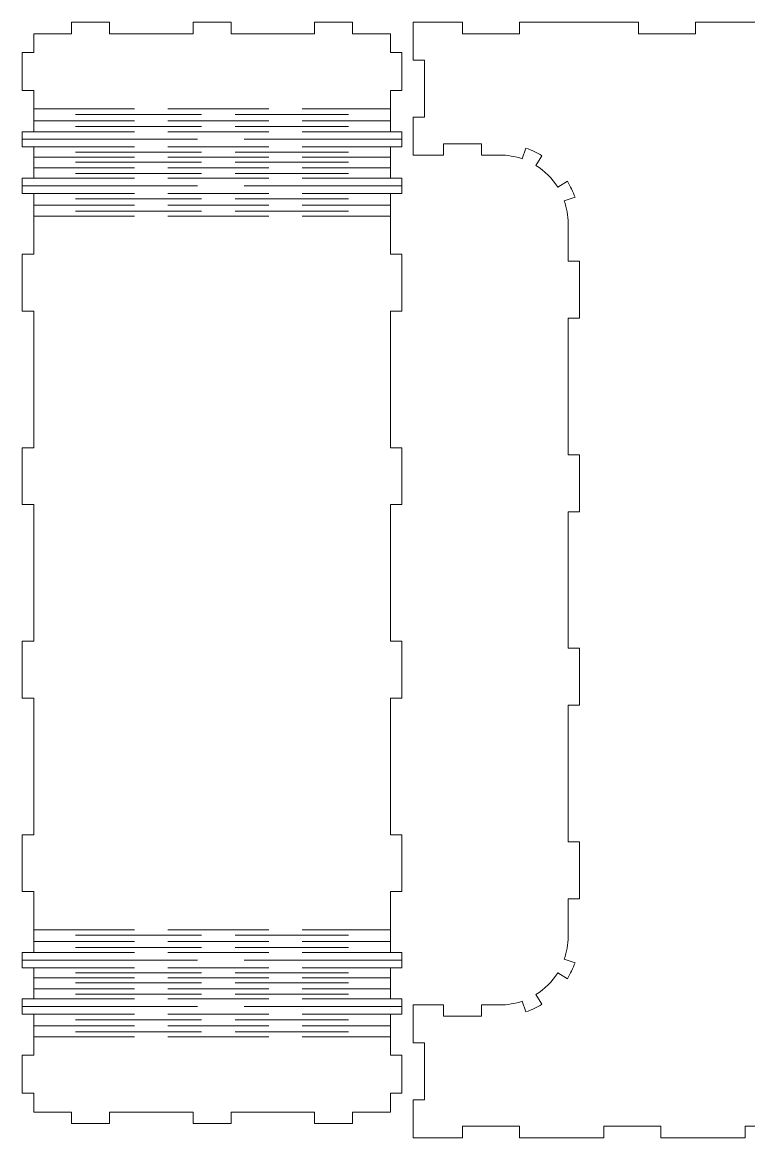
# Model space of a CAD drawing. Header units: millimetres. Extents: x -385 to 385, y -605 to 605.
# Drawn here: x -385 to -193.6, y 310.7 to 604.7 of the extents above; entities that cross this region are included whole.
import ezdxf

# ---------------------------------------------------------------- set-up
doc = ezdxf.new("R2010")
doc.units = ezdxf.units.MM
doc.header["$MEASUREMENT"] = 0
doc.layers.add('Camada 1', color=7, linetype='Continuous')

msp = doc.modelspace()

# ---------------------------------------------------------------- linework, layer by layer
at = {"layer": 'Camada 1', "color": 250, "lineweight": 20}
for points, knots in [([(-297.996, 317.4727), (-297.996, 317.4727), (-287.996, 317.4727), (-287.996, 317.4727), (-287.996, 317.4727), (-287.996, 317.4727), (-287.996, 322.4727), (-287.996, 322.4727), (-287.996, 322.4727), (-287.996, 322.4727), (-284.996, 322.4727), (-284.996, 322.4727), (-284.996, 322.4727), (-284.996, 322.4727), (-284.996, 332.4727), (-284.996, 332.4727), (-284.996, 332.4727), (-284.996, 332.4727), (-287.996, 332.4727), (-287.996, 332.4727), (-287.996, 332.4727), (-287.996, 332.4727), (-287.996, 343.303), (-287.996, 343.303), (-287.996, 343.303), (-287.996, 343.303), (-284.996, 343.303), (-284.996, 343.303), (-284.996, 343.303), (-284.996, 343.303), (-284.996, 347.3224), (-284.996, 347.3224), (-284.996, 347.3224), (-284.996, 347.3224), (-287.996, 347.3224), (-287.996, 347.3224), (-287.996, 347.3224), (-287.996, 347.3224), (-287.996, 355.5467), (-287.996, 355.5467), (-287.996, 355.5467), (-287.996, 355.5467), (-284.996, 355.5467), (-284.996, 355.5467), (-284.996, 355.5467), (-284.996, 355.5467), (-284.996, 359.5661), (-284.996, 359.5661), (-284.996, 359.5661), (-284.996, 359.5661), (-287.996, 359.5661), (-287.996, 359.5661), (-287.996, 359.5661), (-287.996, 359.5661), (-287.996, 375.611), (-287.996, 375.611), (-287.996, 375.611), (-287.996, 375.611), (-284.996, 375.611), (-284.996, 375.611), (-284.996, 375.611), (-284.996, 375.611), (-284.996, 390.611), (-284.996, 390.611), (-284.996, 390.611), (-284.996, 390.611), (-287.996, 390.611), (-287.996, 390.611), (-287.996, 390.611), (-287.996, 390.611), (-287.996, 426.611), (-287.996, 426.611), (-287.996, 426.611), (-287.996, 426.611), (-284.996, 426.611), (-284.996, 426.611), (-284.996, 426.611), (-284.996, 426.611), (-284.996, 441.611), (-284.996, 441.611), (-284.996, 441.611), (-284.996, 441.611), (-287.996, 441.611), (-287.996, 441.611), (-287.996, 441.611), (-287.996, 441.611), (-287.996, 477.611), (-287.996, 477.611), (-287.996, 477.611), (-287.996, 477.611), (-284.996, 477.611), (-284.996, 477.611), (-284.996, 477.611), (-284.996, 477.611), (-284.996, 492.611), (-284.996, 492.611), (-284.996, 492.611), (-284.996, 492.611), (-287.996, 492.611), (-287.996, 492.611), (-287.996, 492.611), (-287.996, 492.611), (-287.996, 528.611), (-287.996, 528.611), (-287.996, 528.611), (-287.996, 528.611), (-284.996, 528.611), (-284.996, 528.611), (-284.996, 528.611), (-284.996, 528.611), (-284.996, 543.611), (-284.996, 543.611), (-284.996, 543.611), (-284.996, 543.611), (-287.996, 543.611), (-287.996, 543.611), (-287.996, 543.611), (-287.996, 543.611), (-287.996, 559.6559), (-287.996, 559.6559), (-287.996, 559.6559), (-287.996, 559.6559), (-284.996, 559.6559), (-284.996, 559.6559), (-284.996, 559.6559), (-284.996, 559.6559), (-284.996, 563.6753), (-284.996, 563.6753), (-284.996, 563.6753), (-284.996, 563.6753), (-287.996, 563.6753), (-287.996, 563.6753), (-287.996, 563.6753), (-287.996, 563.6753), (-287.996, 571.8996), (-287.996, 571.8996), (-287.996, 571.8996), (-287.996, 571.8996), (-284.996, 571.8996), (-284.996, 571.8996), (-284.996, 571.8996), (-284.996, 571.8996), (-284.996, 575.919), (-284.996, 575.919), (-284.996, 575.919), (-284.996, 575.919), (-287.996, 575.919), (-287.996, 575.919), (-287.996, 575.919), (-287.996, 575.919), (-287.996, 586.7493), (-287.996, 586.7493), (-287.996, 586.7493), (-287.996, 586.7493), (-284.996, 586.7493), (-284.996, 586.7493), (-284.996, 586.7493), (-284.996, 586.7493), (-284.996, 596.7493), (-284.996, 596.7493), (-284.996, 596.7493), (-284.996, 596.7493), (-287.996, 596.7493), (-287.996, 596.7493), (-287.996, 596.7493), (-287.996, 596.7493), (-287.996, 601.7493), (-287.996, 601.7493), (-287.996, 601.7493), (-287.996, 601.7493), (-297.996, 601.7493), (-297.996, 601.7493), (-297.996, 601.7493), (-297.996, 601.7493), (-297.996, 604.7493), (-297.996, 604.7493), (-297.996, 604.7493), (-297.996, 604.7493), (-307.996, 604.7493), (-307.996, 604.7493), (-307.996, 604.7493), (-307.996, 604.7493), (-307.996, 601.7493), (-307.996, 601.7493), (-307.996, 601.7493), (-307.996, 601.7493), (-329.996, 601.7493), (-329.996, 601.7493), (-329.996, 601.7493), (-329.996, 601.7493), (-329.996, 604.7493), (-329.996, 604.7493), (-329.996, 604.7493), (-329.996, 604.7493), (-339.996, 604.7493), (-339.996, 604.7493), (-339.996, 604.7493), (-339.996, 604.7493), (-339.996, 601.7493), (-339.996, 601.7493), (-339.996, 601.7493), (-339.996, 601.7493), (-361.996, 601.7493), (-361.996, 601.7493), (-361.996, 601.7493), (-361.996, 601.7493), (-361.996, 604.7493), (-361.996, 604.7493), (-361.996, 604.7493), (-361.996, 604.7493), (-371.996, 604.7493), (-371.996, 604.7493), (-371.996, 604.7493), (-371.996, 604.7493), (-371.996, 601.7493), (-371.996, 601.7493), (-371.996, 601.7493), (-371.996, 601.7493), (-381.996, 601.7493), (-381.996, 601.7493), (-381.996, 601.7493), (-381.996, 601.7493), (-381.996, 596.7493), (-381.996, 596.7493), (-381.996, 596.7493), (-381.996, 596.7493), (-384.996, 596.7493), (-384.996, 596.7493), (-384.996, 596.7493), (-384.996, 596.7493), (-384.996, 586.7493), (-384.996, 586.7493), (-384.996, 586.7493), (-384.996, 586.7493), (-381.996, 586.7493), (-381.996, 586.7493), (-381.996, 586.7493), (-381.996, 586.7493), (-381.996, 575.919), (-381.996, 575.919), (-381.996, 575.919), (-381.996, 575.919), (-384.996, 575.919), (-384.996, 575.919), (-384.996, 575.919), (-384.996, 575.919), (-384.996, 571.8996), (-384.996, 571.8996), (-384.996, 571.8996), (-384.996, 571.8996), (-381.996, 571.8996), (-381.996, 571.8996), (-381.996, 571.8996), (-381.996, 571.8996), (-381.996, 563.6753), (-381.996, 563.6753), (-381.996, 563.6753), (-381.996, 563.6753), (-384.996, 563.6753), (-384.996, 563.6753), (-384.996, 563.6753), (-384.996, 563.6753), (-384.996, 559.6559), (-384.996, 559.6559), (-384.996, 559.6559), (-384.996, 559.6559), (-381.996, 559.6559), (-381.996, 559.6559), (-381.996, 559.6559), (-381.996, 559.6559), (-381.996, 543.611), (-381.996, 543.611), (-381.996, 543.611), (-381.996, 543.611), (-384.996, 543.611), (-384.996, 543.611), (-384.996, 543.611), (-384.996, 543.611), (-384.996, 528.611), (-384.996, 528.611), (-384.996, 528.611), (-384.996, 528.611), (-381.996, 528.611), (-381.996, 528.611), (-381.996, 528.611), (-381.996, 528.611), (-381.996, 492.611), (-381.996, 492.611), (-381.996, 492.611), (-381.996, 492.611), (-384.996, 492.611), (-384.996, 492.611), (-384.996, 492.611), (-384.996, 492.611), (-384.996, 477.611), (-384.996, 477.611), (-384.996, 477.611), (-384.996, 477.611), (-381.996, 477.611), (-381.996, 477.611), (-381.996, 477.611), (-381.996, 477.611), (-381.996, 441.611), (-381.996, 441.611), (-381.996, 441.611), (-381.996, 441.611), (-384.996, 441.611), (-384.996, 441.611), (-384.996, 441.611), (-384.996, 441.611), (-384.996, 426.611), (-384.996, 426.611), (-384.996, 426.611), (-384.996, 426.611), (-381.996, 426.611), (-381.996, 426.611), (-381.996, 426.611), (-381.996, 426.611), (-381.996, 390.611), (-381.996, 390.611), (-381.996, 390.611), (-381.996, 390.611), (-384.996, 390.611), (-384.996, 390.611), (-384.996, 390.611), (-384.996, 390.611), (-384.996, 375.611), (-384.996, 375.611), (-384.996, 375.611), (-384.996, 375.611), (-381.996, 375.611), (-381.996, 375.611), (-381.996, 375.611), (-381.996, 375.611), (-381.996, 359.5661), (-381.996, 359.5661), (-381.996, 359.5661), (-381.996, 359.5661), (-384.996, 359.5661), (-384.996, 359.5661), (-384.996, 359.5661), (-384.996, 359.5661), (-384.996, 355.5467), (-384.996, 355.5467), (-384.996, 355.5467), (-384.996, 355.5467), (-381.996, 355.5467), (-381.996, 355.5467), (-381.996, 355.5467), (-381.996, 355.5467), (-381.996, 347.3224), (-381.996, 347.3224), (-381.996, 347.3224), (-381.996, 347.3224), (-384.996, 347.3224), (-384.996, 347.3224), (-384.996, 347.3224), (-384.996, 347.3224), (-384.996, 343.303), (-384.996, 343.303), (-384.996, 343.303), (-384.996, 343.303), (-381.996, 343.303), (-381.996, 343.303), (-381.996, 343.303), (-381.996, 343.303), (-381.996, 332.4727), (-381.996, 332.4727), (-381.996, 332.4727), (-381.996, 332.4727), (-384.996, 332.4727), (-384.996, 332.4727), (-384.996, 332.4727), (-384.996, 332.4727), (-384.996, 322.4727), (-384.996, 322.4727), (-384.996, 322.4727), (-384.996, 322.4727), (-381.996, 322.4727), (-381.996, 322.4727), (-381.996, 322.4727), (-381.996, 322.4727), (-381.996, 317.4727), (-381.996, 317.4727), (-381.996, 317.4727), (-381.996, 317.4727), (-371.996, 317.4727), (-371.996, 317.4727), (-371.996, 317.4727), (-371.996, 317.4727), (-371.996, 314.4727), (-371.996, 314.4727), (-371.996, 314.4727), (-371.996, 314.4727), (-361.996, 314.4727), (-361.996, 314.4727), (-361.996, 314.4727), (-361.996, 314.4727), (-361.996, 317.4727), (-361.996, 317.4727), (-361.996, 317.4727), (-361.996, 317.4727), (-339.996, 317.4727), (-339.996, 317.4727), (-339.996, 317.4727), (-339.996, 317.4727), (-339.996, 314.4727), (-339.996, 314.4727), (-339.996, 314.4727), (-339.996, 314.4727), (-329.996, 314.4727), (-329.996, 314.4727), (-329.996, 314.4727), (-329.996, 314.4727), (-329.996, 317.4727), (-329.996, 317.4727), (-329.996, 317.4727), (-329.996, 317.4727), (-307.996, 317.4727), (-307.996, 317.4727), (-307.996, 317.4727), (-307.996, 317.4727), (-307.996, 314.4727), (-307.996, 314.4727), (-307.996, 314.4727), (-307.996, 314.4727), (-297.996, 314.4727), (-297.996, 314.4727), (-297.996, 314.4727), (-297.996, 314.4727), (-297.996, 317.4727), (-297.996, 317.4727)], [0, 0, 0, 0, 0.00917431, 0.00917431, 0.00917431, 0.00917431, 0.01834862, 0.01834862, 0.01834862, 0.01834862, 0.02752294, 0.02752294, 0.02752294, 0.02752294, 0.03669725, 0.03669725, 0.03669725, 0.03669725, 0.04587156, 0.04587156, 0.04587156, 0.04587156, 0.05504587, 0.05504587, 0.05504587, 0.05504587, 0.06422018, 0.06422018, 0.06422018, 0.06422018, 0.0733945, 0.0733945, 0.0733945, 0.0733945, 0.08256881, 0.08256881, 0.08256881, 0.08256881, 0.09174312, 0.09174312, 0.09174312, 0.09174312, 0.10091743, 0.10091743, 0.10091743, 0.10091743, 0.11009174, 0.11009174, 0.11009174, 0.11009174, 0.11926606, 0.11926606, 0.11926606, 0.11926606, 0.12844037, 0.12844037, 0.12844037, 0.12844037, 0.13761468, 0.13761468, 0.13761468, 0.13761468, 0.14678899, 0.14678899, 0.14678899, 0.14678899, 0.1559633, 0.1559633, 0.1559633, 0.1559633, 0.16513761, 0.16513761, 0.16513761, 0.16513761, 0.17431193, 0.17431193, 0.17431193, 0.17431193, 0.18348624, 0.18348624, 0.18348624, 0.18348624, 0.19266055, 0.19266055, 0.19266055, 0.19266055, 0.20183486, 0.20183486, 0.20183486, 0.20183486, 0.21100917, 0.21100917, 0.21100917, 0.21100917, 0.22018349, 0.22018349, 0.22018349, 0.22018349, 0.2293578, 0.2293578, 0.2293578, 0.2293578, 0.23853211, 0.23853211, 0.23853211, 0.23853211, 0.24770642, 0.24770642, 0.24770642, 0.24770642, 0.25688073, 0.25688073, 0.25688073, 0.25688073, 0.26605505, 0.26605505, 0.26605505, 0.26605505, 0.27522936, 0.27522936, 0.27522936, 0.27522936, 0.28440367, 0.28440367, 0.28440367, 0.28440367, 0.29357798, 0.29357798, 0.29357798, 0.29357798, 0.30275229, 0.30275229, 0.30275229, 0.30275229, 0.31192661, 0.31192661, 0.31192661, 0.31192661, 0.32110092, 0.32110092, 0.32110092, 0.32110092, 0.33027523, 0.33027523, 0.33027523, 0.33027523, 0.33944954, 0.33944954, 0.33944954, 0.33944954, 0.34862385, 0.34862385, 0.34862385, 0.34862385, 0.35779817, 0.35779817, 0.35779817, 0.35779817, 0.36697248, 0.36697248, 0.36697248, 0.36697248, 0.37614679, 0.37614679, 0.37614679, 0.37614679, 0.3853211, 0.3853211, 0.3853211, 0.3853211, 0.39449541, 0.39449541, 0.39449541, 0.39449541, 0.40366972, 0.40366972, 0.40366972, 0.40366972, 0.41284404, 0.41284404, 0.41284404, 0.41284404, 0.42201835, 0.42201835, 0.42201835, 0.42201835, 0.43119266, 0.43119266, 0.43119266, 0.43119266, 0.44036697, 0.44036697, 0.44036697, 0.44036697, 0.44954128, 0.44954128, 0.44954128, 0.44954128, 0.4587156, 0.4587156, 0.4587156, 0.4587156, 0.46788991, 0.46788991, 0.46788991, 0.46788991, 0.47706422, 0.47706422, 0.47706422, 0.47706422, 0.48623853, 0.48623853, 0.48623853, 0.48623853, 0.49541284, 0.49541284, 0.49541284, 0.49541284, 0.50458716, 0.50458716, 0.50458716, 0.50458716, 0.51376147, 0.51376147, 0.51376147, 0.51376147, 0.52293578, 0.52293578, 0.52293578, 0.52293578, 0.53211009, 0.53211009, 0.53211009, 0.53211009, 0.5412844, 0.5412844, 0.5412844, 0.5412844, 0.55045872, 0.55045872, 0.55045872, 0.55045872, 0.55963303, 0.55963303, 0.55963303, 0.55963303, 0.56880734, 0.56880734, 0.56880734, 0.56880734, 0.57798165, 0.57798165, 0.57798165, 0.57798165, 0.58715596, 0.58715596, 0.58715596, 0.58715596, 0.59633028, 0.59633028, 0.59633028, 0.59633028, 0.60550459, 0.60550459, 0.60550459, 0.60550459, 0.6146789, 0.6146789, 0.6146789, 0.6146789, 0.62385321, 0.62385321, 0.62385321, 0.62385321, 0.63302752, 0.63302752, 0.63302752, 0.63302752, 0.64220183, 0.64220183, 0.64220183, 0.64220183, 0.65137615, 0.65137615, 0.65137615, 0.65137615, 0.66055046, 0.66055046, 0.66055046, 0.66055046, 0.66972477, 0.66972477, 0.66972477, 0.66972477, 0.67889908, 0.67889908, 0.67889908, 0.67889908, 0.68807339, 0.68807339, 0.68807339, 0.68807339, 0.69724771, 0.69724771, 0.69724771, 0.69724771, 0.70642202, 0.70642202, 0.70642202, 0.70642202, 0.71559633, 0.71559633, 0.71559633, 0.71559633, 0.72477064, 0.72477064, 0.72477064, 0.72477064, 0.73394495, 0.73394495, 0.73394495, 0.73394495, 0.74311927, 0.74311927, 0.74311927, 0.74311927, 0.75229358, 0.75229358, 0.75229358, 0.75229358, 0.76146789, 0.76146789, 0.76146789, 0.76146789, 0.7706422, 0.7706422, 0.7706422, 0.7706422, 0.77981651, 0.77981651, 0.77981651, 0.77981651, 0.78899083, 0.78899083, 0.78899083, 0.78899083, 0.79816514, 0.79816514, 0.79816514, 0.79816514, 0.80733945, 0.80733945, 0.80733945, 0.80733945, 0.81651376, 0.81651376, 0.81651376, 0.81651376, 0.82568807, 0.82568807, 0.82568807, 0.82568807, 0.83486239, 0.83486239, 0.83486239, 0.83486239, 0.8440367, 0.8440367, 0.8440367, 0.8440367, 0.85321101, 0.85321101, 0.85321101, 0.85321101, 0.86238532, 0.86238532, 0.86238532, 0.86238532, 0.87155963, 0.87155963, 0.87155963, 0.87155963, 0.88073394, 0.88073394, 0.88073394, 0.88073394, 0.88990826, 0.88990826, 0.88990826, 0.88990826, 0.89908257, 0.89908257, 0.89908257, 0.89908257, 0.90825688, 0.90825688, 0.90825688, 0.90825688, 0.91743119, 0.91743119, 0.91743119, 0.91743119, 0.9266055, 0.9266055, 0.9266055, 0.9266055, 0.93577982, 0.93577982, 0.93577982, 0.93577982, 0.94495413, 0.94495413, 0.94495413, 0.94495413, 0.95412844, 0.95412844, 0.95412844, 0.95412844, 0.96330275, 0.96330275, 0.96330275, 0.96330275, 0.97247706, 0.97247706, 0.97247706, 0.97247706, 0.98165138, 0.98165138, 0.98165138, 0.98165138, 1, 1, 1, 1]), ([(-53.5112, 467.8807), (-56.777, 468.5683), (-60.0866, 469.028), (-63.4162, 469.2564), (-63.4162, 469.2564), (-63.4162, 469.2564), (-63.2108, 472.2494), (-63.2108, 472.2494), (-63.2108, 472.2494), (-63.2108, 472.2494), (-64.3345, 475.031), (-64.3345, 475.031), (-64.3345, 475.031), (-61.2422, 476.2802), (-58.2089, 477.6707), (-55.2441, 479.198), (-55.2441, 479.198), (-55.2441, 479.198), (-53.8698, 476.5289), (-53.8698, 476.5289), (-53.8698, 476.5289), (-51.0827, 477.9646), (-48.357, 479.5167), (-45.7001, 481.1811), (-45.7001, 481.1811), (-42.6997, 483.0606), (-39.8906, 485.1595), (-37.2866, 487.448), (-37.2866, 487.448), (-37.2866, 487.448), (-39.2785, 489.6983), (-39.2785, 489.6983), (-39.2785, 489.6983), (-38.2768, 490.5788), (-37.3038, 491.4914), (-36.3609, 492.4346), (-36.3609, 492.4346), (-36.3609, 492.4346), (-34.248, 490.3049), (-34.248, 490.3049), (-34.248, 490.3049), (-34.248, 490.3049), (-34.2438, 490.3007), (-34.2438, 490.3007), (-34.2438, 490.3007), (-25.352, 499.1913), (-19.2643, 510.4499), (-16.6487, 522.6406), (-16.6487, 522.6406), (-16.6487, 522.6406), (-17.3169, 522.7778), (-17.3169, 522.7778), (-17.3169, 522.7778), (-17.3169, 522.7778), (-19.5897, 523.2652), (-19.5897, 523.2652), (-19.5897, 523.2652), (-19.31, 524.5692), (-19.0725, 525.8819), (-18.8775, 527.2013), (-18.8775, 527.2013), (-18.8775, 527.2013), (-15.903, 526.7593), (-15.903, 526.7593), (-15.903, 526.7593), (-15.0054, 532.8276), (-14.9598, 539.0812), (-15.8449, 545.3511), (-15.8449, 545.3511), (-16.7302, 551.6224), (-18.5057, 557.6204), (-21.0489, 563.2041), (-21.0489, 563.2041), (-21.0489, 563.2041), (-21.5255, 562.9815), (-21.5255, 562.9815), (-21.5255, 562.9815), (-21.5255, 562.9815), (-23.7834, 561.9536), (-23.7834, 561.9536), (-23.7834, 561.9536), (-24.336, 563.1674), (-24.9276, 564.3631), (-25.5573, 565.5388), (-25.5573, 565.5388), (-25.5573, 565.5388), (-22.9044, 566.9527), (-22.9044, 566.9527), (-22.9044, 566.9527), (-28.7899, 577.938), (-37.7512, 587.0682), (-48.7502, 593.1499), (-48.7502, 593.1499), (-48.7502, 593.1499), (-50.2075, 590.522), (-50.2075, 590.522), (-50.2075, 590.522), (-51.3746, 591.1674), (-52.5623, 591.775), (-53.7686, 592.3438), (-53.7686, 592.3438), (-53.7686, 592.3438), (-52.4796, 595.0528), (-52.4796, 595.0528), (-52.4796, 595.0528), (-52.4796, 595.0528), (-52.4778, 595.0565), (-52.4778, 595.0565), (-52.4778, 595.0565), (-55.6133, 596.5347), (-58.8933, 597.7737), (-62.2967, 598.7493), (-62.2967, 598.7493), (-64.9146, 599.4997), (-67.5499, 600.1804), (-70.1999, 600.79), (-70.1999, 600.79), (-70.1999, 600.79), (-70.8736, 597.8666), (-70.8736, 597.8666), (-70.8736, 597.8666), (-72.173, 598.166), (-73.4762, 598.4484), (-74.7829, 598.7135), (-74.7829, 598.7135), (-74.7829, 598.7135), (-74.1864, 601.6536), (-74.1864, 601.6536), (-74.1864, 601.6536), (-80.3271, 602.9004), (-86.538, 603.7728), (-92.7845, 604.2664), (-92.7845, 604.2664), (-92.7845, 604.2664), (-93.0211, 601.2758), (-93.0211, 601.2758), (-93.0211, 601.2758), (-94.3503, 601.3809), (-95.6809, 601.4686), (-97.0124, 601.5388), (-97.0124, 601.5388), (-97.0124, 601.5388), (-96.8546, 604.5349), (-96.8546, 604.5349), (-96.8546, 604.5349), (-99.567, 604.6777), (-102.2848, 604.7493), (-105.005, 604.7493), (-105.005, 604.7493), (-105.005, 604.7493), (-115.0097, 604.7493), (-115.0097, 604.7493), (-115.0097, 604.7493), (-115.0097, 604.7493), (-115.0097, 601.7493), (-115.0097, 601.7493), (-115.0097, 601.7493), (-115.0097, 601.7493), (-130.0097, 601.7493), (-130.0097, 601.7493), (-130.0097, 601.7493), (-130.0097, 601.7493), (-130.0097, 604.7493), (-130.0097, 604.7493), (-130.0097, 604.7493), (-130.0097, 604.7493), (-161.3384, 604.7493), (-161.3384, 604.7493), (-161.3384, 604.7493), (-161.3384, 604.7493), (-161.3384, 601.7493), (-161.3384, 601.7493), (-161.3384, 601.7493), (-161.3384, 601.7493), (-176.3384, 601.7493), (-176.3384, 601.7493), (-176.3384, 601.7493), (-176.3384, 601.7493), (-176.3384, 604.7493), (-176.3384, 604.7493), (-176.3384, 604.7493), (-176.3384, 604.7493), (-207.6672, 604.7493), (-207.6672, 604.7493), (-207.6672, 604.7493), (-207.6672, 604.7493), (-207.6672, 601.7493), (-207.6672, 601.7493), (-207.6672, 601.7493), (-207.6672, 601.7493), (-222.6672, 601.7493), (-222.6672, 601.7493), (-222.6672, 601.7493), (-222.6672, 601.7493), (-222.6672, 604.7493), (-222.6672, 604.7493), (-222.6672, 604.7493), (-222.6672, 604.7493), (-253.996, 604.7493), (-253.996, 604.7493), (-253.996, 604.7493), (-253.996, 604.7493), (-253.996, 601.7493), (-253.996, 601.7493), (-253.996, 601.7493), (-253.996, 601.7493), (-268.996, 601.7493), (-268.996, 601.7493), (-268.996, 601.7493), (-268.996, 601.7493), (-268.996, 604.7493), (-268.996, 604.7493), (-268.996, 604.7493), (-268.996, 604.7493), (-281.996, 604.7493), (-281.996, 604.7493), (-281.996, 604.7493), (-281.996, 604.7493), (-281.996, 594.7493), (-281.996, 594.7493), (-281.996, 594.7493), (-281.996, 594.7493), (-278.996, 594.7493), (-278.996, 594.7493), (-278.996, 594.7493), (-278.996, 594.7493), (-278.996, 579.7493), (-278.996, 579.7493), (-278.996, 579.7493), (-278.996, 579.7493), (-281.996, 579.7493), (-281.996, 579.7493), (-281.996, 579.7493), (-281.996, 579.7493), (-281.996, 569.7493), (-281.996, 569.7493), (-281.996, 569.7493), (-281.996, 569.7493), (-273.996, 569.7493), (-273.996, 569.7493), (-273.996, 569.7493), (-273.996, 569.7493), (-273.996, 572.7493), (-273.996, 572.7493), (-273.996, 572.7493), (-273.996, 572.7493), (-263.996, 572.7493), (-263.996, 572.7493), (-263.996, 572.7493), (-263.996, 572.7493), (-263.996, 569.7493), (-263.996, 569.7493), (-263.996, 569.7493), (-263.996, 569.7493), (-259.206, 569.7493), (-259.206, 569.7493), (-259.206, 569.7493), (-257.1934, 569.7493), (-255.195, 569.4118), (-253.294, 568.7507), (-253.294, 568.7507), (-253.294, 568.7507), (-252.3085, 571.5826), (-252.3085, 571.5826), (-252.3085, 571.5826), (-250.8348, 571.0698), (-249.4228, 570.3943), (-248.0988, 569.5686), (-248.0988, 569.5686), (-248.0988, 569.5686), (-249.6849, 567.0251), (-249.6849, 567.0251), (-249.6849, 567.0251), (-247.3543, 565.5725), (-245.387, 563.6058), (-243.9336, 561.2758), (-243.9336, 561.2758), (-243.9336, 561.2758), (-241.3913, 562.8611), (-241.3913, 562.8611), (-241.3913, 562.8611), (-240.5656, 561.537), (-239.8901, 560.1251), (-239.3773, 558.6514), (-239.3773, 558.6514), (-239.3773, 558.6514), (-242.2065, 557.6668), (-242.2065, 557.6668), (-242.2065, 557.6668), (-241.5442, 555.7642), (-241.206, 553.764), (-241.206, 551.7494), (-241.206, 551.7494), (-241.206, 551.7494), (-241.206, 541.7494), (-241.206, 541.7494), (-241.206, 541.7494), (-241.206, 541.7494), (-238.2106, 541.7494), (-238.2106, 541.7494), (-238.2106, 541.7494), (-238.2106, 541.7494), (-238.2106, 526.7494), (-238.2106, 526.7494), (-238.2106, 526.7494), (-238.2106, 526.7494), (-241.206, 526.7494), (-241.206, 526.7494), (-241.206, 526.7494), (-241.206, 526.7494), (-241.206, 490.7494), (-241.206, 490.7494), (-241.206, 490.7494), (-241.206, 490.7494), (-238.2106, 490.7494), (-238.2106, 490.7494), (-238.2106, 490.7494), (-238.2106, 490.7494), (-238.2106, 475.7494), (-238.2106, 475.7494), (-238.2106, 475.7494), (-238.2106, 475.7494), (-241.206, 475.7494), (-241.206, 475.7494), (-241.206, 475.7494), (-241.206, 475.7494), (-241.206, 439.7495), (-241.206, 439.7495), (-241.206, 439.7495), (-241.206, 439.7495), (-238.2106, 439.7495), (-238.2106, 439.7495), (-238.2106, 439.7495), (-238.2106, 439.7495), (-238.2106, 424.7495), (-238.2106, 424.7495), (-238.2106, 424.7495), (-238.2106, 424.7495), (-241.206, 424.7495), (-241.206, 424.7495), (-241.206, 424.7495), (-241.206, 424.7495), (-241.206, 388.7495), (-241.206, 388.7495), (-241.206, 388.7495), (-241.206, 388.7495), (-238.2106, 388.7495), (-238.2106, 388.7495), (-238.2106, 388.7495), (-238.2106, 388.7495), (-238.2106, 373.7495), (-238.2106, 373.7495), (-238.2106, 373.7495), (-238.2106, 373.7495), (-241.206, 373.7495), (-241.206, 373.7495), (-241.206, 373.7495), (-241.206, 373.7495), (-241.206, 363.7494), (-241.206, 363.7494), (-241.206, 363.7494), (-241.206, 361.7348), (-241.5442, 359.7346), (-242.2065, 357.8321), (-242.2065, 357.8321), (-242.2065, 357.8321), (-239.3773, 356.8475), (-239.3773, 356.8475), (-239.3773, 356.8475), (-239.8901, 355.3738), (-240.5656, 353.9619), (-241.3913, 352.6378), (-241.3913, 352.6378), (-241.3913, 352.6378), (-243.9336, 354.2231), (-243.9336, 354.2231), (-243.9336, 354.2231), (-245.387, 351.8931), (-247.3543, 349.9264), (-249.6849, 348.4738), (-249.6849, 348.4738), (-249.6849, 348.4738), (-248.0988, 345.9303), (-248.0988, 345.9303), (-248.0988, 345.9303), (-249.4228, 345.1046), (-250.8348, 344.4291), (-252.3085, 343.9163), (-252.3085, 343.9163), (-252.3085, 343.9163), (-253.294, 346.7482), (-253.294, 346.7482), (-253.294, 346.7482), (-255.195, 346.0871), (-257.1934, 345.7496), (-259.206, 345.7496), (-259.206, 345.7496), (-259.206, 345.7496), (-263.996, 345.7496), (-263.996, 345.7496), (-263.996, 345.7496), (-263.996, 345.7496), (-263.996, 342.7496), (-263.996, 342.7496), (-263.996, 342.7496), (-263.996, 342.7496), (-273.996, 342.7496), (-273.996, 342.7496), (-273.996, 342.7496), (-273.996, 342.7496), (-273.996, 345.7496), (-273.996, 345.7496), (-273.996, 345.7496), (-273.996, 345.7496), (-281.996, 345.7496), (-281.996, 345.7496), (-281.996, 345.7496), (-281.996, 345.7496), (-281.996, 335.7496), (-281.996, 335.7496), (-281.996, 335.7496), (-281.996, 335.7496), (-278.996, 335.7496), (-278.996, 335.7496), (-278.996, 335.7496), (-278.996, 335.7496), (-278.996, 320.7496), (-278.996, 320.7496), (-278.996, 320.7496), (-278.996, 320.7496), (-281.996, 320.7496), (-281.996, 320.7496), (-281.996, 320.7496), (-281.996, 320.7496), (-281.996, 310.7496), (-281.996, 310.7496), (-281.996, 310.7496), (-281.996, 310.7496), (-268.996, 310.7496), (-268.996, 310.7496), (-268.996, 310.7496), (-268.996, 310.7496), (-268.996, 313.7496), (-268.996, 313.7496), (-268.996, 313.7496), (-268.996, 313.7496), (-253.996, 313.7496), (-253.996, 313.7496), (-253.996, 313.7496), (-253.996, 313.7496), (-253.996, 310.7496), (-253.996, 310.7496), (-253.996, 310.7496), (-253.996, 310.7496), (-231.7545, 310.7496), (-231.7545, 310.7496), (-231.7545, 310.7496), (-231.7545, 310.7496), (-231.7545, 313.7496), (-231.7545, 313.7496), (-231.7545, 313.7496), (-231.7545, 313.7496), (-216.7545, 313.7496), (-216.7545, 313.7496), (-216.7545, 313.7496), (-216.7545, 313.7496), (-216.7545, 310.7496), (-216.7545, 310.7496), (-216.7545, 310.7496), (-216.7545, 310.7496), (-194.5129, 310.7496), (-194.5129, 310.7496), (-194.5129, 310.7496), (-194.5129, 310.7496), (-194.5129, 313.7496), (-194.5129, 313.7496), (-194.5129, 313.7496), (-194.5129, 313.7496), (-179.5129, 313.7496), (-179.5129, 313.7496), (-179.5129, 313.7496), (-179.5129, 313.7496), (-179.5129, 310.7496), (-179.5129, 310.7496), (-179.5129, 310.7496), (-179.5129, 310.7496), (-157.2714, 310.7496), (-157.2714, 310.7496), (-157.2714, 310.7496), (-157.2714, 310.7496), (-157.2714, 313.7496), (-157.2714, 313.7496), (-157.2714, 313.7496), (-157.2714, 313.7496), (-142.2714, 313.7496), (-142.2714, 313.7496), (-142.2714, 313.7496), (-142.2714, 313.7496), (-142.2714, 310.7496), (-142.2714, 310.7496), (-142.2714, 310.7496), (-142.2714, 310.7496), (-132.2668, 310.7496), (-132.2668, 310.7496), (-132.2668, 310.7496), (-127.3901, 310.7496), (-122.5151, 310.8307), (-117.6438, 310.9928), (-117.6438, 310.9928), (-117.6438, 310.9928), (-117.7435, 313.9912), (-117.7435, 313.9912), (-117.7435, 313.9912), (-116.4109, 314.0355), (-115.0785, 314.0859), (-113.7464, 314.1424), (-113.7464, 314.1424), (-113.7464, 314.1424), (-113.6192, 311.1451), (-113.6192, 311.1451), (-113.6192, 311.1451), (-102.2948, 311.6253), (-90.9934, 312.543), (-79.7403, 313.8967), (-79.7403, 313.8967), (-79.7403, 313.8967), (-80.0985, 316.8752), (-80.0985, 316.8752), (-80.0985, 316.8752), (-78.7747, 317.0344), (-77.4516, 317.1996), (-76.1293, 317.3709), (-76.1293, 317.3709), (-76.1293, 317.3709), (-75.7438, 314.3952), (-75.7438, 314.3952), (-75.7438, 314.3952), (-70.434, 315.083), (-65.1357, 315.8679), (-59.8514, 316.7496), (-59.8514, 316.7496), (-53.6568, 317.7832), (-47.6691, 319.5303), (-41.9904, 321.92), (-41.9904, 321.92), (-41.9904, 321.92), (-43.1714, 324.6804), (-43.1714, 324.6804), (-43.1714, 324.6804), (-41.9421, 325.1974), (-40.7265, 325.7462), (-39.5258, 326.3264), (-39.5258, 326.3264), (-39.5258, 326.3264), (-38.2015, 323.6317), (-38.2015, 323.6317), (-38.2015, 323.6317), (-27.5925, 328.7605), (-18.2036, 336.1918), (-10.7542, 345.426), (-10.7542, 345.426), (-10.7542, 345.426), (-13.0875, 347.3183), (-13.0875, 347.3183), (-13.0875, 347.3183), (-12.2503, 348.3564), (-11.4402, 349.4159), (-10.658, 350.496), (-10.658, 350.496), (-10.658, 350.496), (-8.2138, 348.7492), (-8.2138, 348.7492), (-8.2138, 348.7492), (-6.5894, 350.9936), (-5.0744, 353.3324), (-3.678, 355.7592), (-3.678, 355.7592), (0.8728, 363.6678), (3.9825, 372.1948), (5.6203, 380.9599), (5.6203, 380.9599), (5.6203, 380.9599), (4.7838, 381.118), (4.7838, 381.118), (4.7838, 381.118), (4.7838, 381.118), (2.6671, 381.5136), (2.6671, 381.5136), (2.6671, 381.5136), (2.9121, 382.8244), (3.1229, 384.1414), (3.2995, 385.4632), (3.2995, 385.4632), (3.2995, 385.4632), (5.4101, 385.1813), (5.4101, 385.1813), (5.4101, 385.1813), (5.4101, 385.1813), (6.2765, 385.0569), (6.2765, 385.0569), (6.2765, 385.0569), (7.8303, 396.6812), (6.8252, 408.616), (3.1911, 419.9941), (3.1911, 419.9941), (3.1911, 419.9941), (0.3255, 419.0907), (0.3255, 419.0907), (0.3255, 419.0907), (-0.0803, 420.361), (-0.5191, 421.6206), (-0.9903, 422.8681), (-0.9903, 422.8681), (-0.9903, 422.8681), (1.82, 423.9302), (1.82, 423.9302), (1.82, 423.9302), (-2.4445, 435.2189), (-9.2845, 445.1148), (-17.9485, 452.974), (-17.9485, 452.974), (-17.9485, 452.974), (-18.4054, 452.5212), (-18.4054, 452.5212), (-18.4054, 452.5212), (-18.4054, 452.5212), (-19.9908, 450.7721), (-19.9908, 450.7721), (-19.9908, 450.7721), (-20.9789, 451.6677), (-21.9917, 452.5357), (-23.028, 453.3751), (-23.028, 453.3751), (-23.028, 453.3751), (-21.7247, 454.9842), (-21.7247, 454.9842), (-21.7247, 454.9842), (-21.7247, 454.9842), (-21.1111, 455.6868), (-21.1111, 455.6868), (-21.1111, 455.6868), (-30.2155, 463.0677), (-41.0615, 468.3271), (-52.8933, 470.8174), (-52.8933, 470.8174), (-52.8933, 470.8174), (-53.5112, 467.8807), (-53.5112, 467.8807)], [0, 0, 0, 0, 0.00613497, 0.00613497, 0.00613497, 0.00613497, 0.01226994, 0.01226994, 0.01226994, 0.01226994, 0.01840491, 0.01840491, 0.01840491, 0.01840491, 0.02453988, 0.02453988, 0.02453988, 0.02453988, 0.03067485, 0.03067485, 0.03067485, 0.03067485, 0.03680982, 0.03680982, 0.03680982, 0.03680982, 0.04294479, 0.04294479, 0.04294479, 0.04294479, 0.04907975, 0.04907975, 0.04907975, 0.04907975, 0.05521472, 0.05521472, 0.05521472, 0.05521472, 0.06134969, 0.06134969, 0.06134969, 0.06134969, 0.06748466, 0.06748466, 0.06748466, 0.06748466, 0.07361963, 0.07361963, 0.07361963, 0.07361963, 0.0797546, 0.0797546, 0.0797546, 0.0797546, 0.08588957, 0.08588957, 0.08588957, 0.08588957, 0.09202454, 0.09202454, 0.09202454, 0.09202454, 0.09815951, 0.09815951, 0.09815951, 0.09815951, 0.10429448, 0.10429448, 0.10429448, 0.10429448, 0.11042945, 0.11042945, 0.11042945, 0.11042945, 0.11656442, 0.11656442, 0.11656442, 0.11656442, 0.12269939, 0.12269939, 0.12269939, 0.12269939, 0.12883436, 0.12883436, 0.12883436, 0.12883436, 0.13496933, 0.13496933, 0.13496933, 0.13496933, 0.14110429, 0.14110429, 0.14110429, 0.14110429, 0.14723926, 0.14723926, 0.14723926, 0.14723926, 0.15337423, 0.15337423, 0.15337423, 0.15337423, 0.1595092, 0.1595092, 0.1595092, 0.1595092, 0.16564417, 0.16564417, 0.16564417, 0.16564417, 0.17177914, 0.17177914, 0.17177914, 0.17177914, 0.17791411, 0.17791411, 0.17791411, 0.17791411, 0.18404908, 0.18404908, 0.18404908, 0.18404908, 0.19018405, 0.19018405, 0.19018405, 0.19018405, 0.19631902, 0.19631902, 0.19631902, 0.19631902, 0.20245399, 0.20245399, 0.20245399, 0.20245399, 0.20858896, 0.20858896, 0.20858896, 0.20858896, 0.21472393, 0.21472393, 0.21472393, 0.21472393, 0.2208589, 0.2208589, 0.2208589, 0.2208589, 0.22699387, 0.22699387, 0.22699387, 0.22699387, 0.23312883, 0.23312883, 0.23312883, 0.23312883, 0.2392638, 0.2392638, 0.2392638, 0.2392638, 0.24539877, 0.24539877, 0.24539877, 0.24539877, 0.25153374, 0.25153374, 0.25153374, 0.25153374, 0.25766871, 0.25766871, 0.25766871, 0.25766871, 0.26380368, 0.26380368, 0.26380368, 0.26380368, 0.26993865, 0.26993865, 0.26993865, 0.26993865, 0.27607362, 0.27607362, 0.27607362, 0.27607362, 0.28220859, 0.28220859, 0.28220859, 0.28220859, 0.28834356, 0.28834356, 0.28834356, 0.28834356, 0.29447853, 0.29447853, 0.29447853, 0.29447853, 0.3006135, 0.3006135, 0.3006135, 0.3006135, 0.30674847, 0.30674847, 0.30674847, 0.30674847, 0.31288344, 0.31288344, 0.31288344, 0.31288344, 0.3190184, 0.3190184, 0.3190184, 0.3190184, 0.32515337, 0.32515337, 0.32515337, 0.32515337, 0.33128834, 0.33128834, 0.33128834, 0.33128834, 0.33742331, 0.33742331, 0.33742331, 0.33742331, 0.34355828, 0.34355828, 0.34355828, 0.34355828, 0.34969325, 0.34969325, 0.34969325, 0.34969325, 0.35582822, 0.35582822, 0.35582822, 0.35582822, 0.36196319, 0.36196319, 0.36196319, 0.36196319, 0.36809816, 0.36809816, 0.36809816, 0.36809816, 0.37423313, 0.37423313, 0.37423313, 0.37423313, 0.3803681, 0.3803681, 0.3803681, 0.3803681, 0.38650307, 0.38650307, 0.38650307, 0.38650307, 0.39263804, 0.39263804, 0.39263804, 0.39263804, 0.39877301, 0.39877301, 0.39877301, 0.39877301, 0.40490798, 0.40490798, 0.40490798, 0.40490798, 0.41104294, 0.41104294, 0.41104294, 0.41104294, 0.41717791, 0.41717791, 0.41717791, 0.41717791, 0.42331288, 0.42331288, 0.42331288, 0.42331288, 0.42944785, 0.42944785, 0.42944785, 0.42944785, 0.43558282, 0.43558282, 0.43558282, 0.43558282, 0.44171779, 0.44171779, 0.44171779, 0.44171779, 0.44785276, 0.44785276, 0.44785276, 0.44785276, 0.45398773, 0.45398773, 0.45398773, 0.45398773, 0.4601227, 0.4601227, 0.4601227, 0.4601227, 0.46625767, 0.46625767, 0.46625767, 0.46625767, 0.47239264, 0.47239264, 0.47239264, 0.47239264, 0.47852761, 0.47852761, 0.47852761, 0.47852761, 0.48466258, 0.48466258, 0.48466258, 0.48466258, 0.49079755, 0.49079755, 0.49079755, 0.49079755, 0.49693252, 0.49693252, 0.49693252, 0.49693252, 0.50306748, 0.50306748, 0.50306748, 0.50306748, 0.50920245, 0.50920245, 0.50920245, 0.50920245, 0.51533742, 0.51533742, 0.51533742, 0.51533742, 0.52147239, 0.52147239, 0.52147239, 0.52147239, 0.52760736, 0.52760736, 0.52760736, 0.52760736, 0.53374233, 0.53374233, 0.53374233, 0.53374233, 0.5398773, 0.5398773, 0.5398773, 0.5398773, 0.54601227, 0.54601227, 0.54601227, 0.54601227, 0.55214724, 0.55214724, 0.55214724, 0.55214724, 0.55828221, 0.55828221, 0.55828221, 0.55828221, 0.56441718, 0.56441718, 0.56441718, 0.56441718, 0.57055215, 0.57055215, 0.57055215, 0.57055215, 0.57668712, 0.57668712, 0.57668712, 0.57668712, 0.58282209, 0.58282209, 0.58282209, 0.58282209, 0.58895706, 0.58895706, 0.58895706, 0.58895706, 0.59509202, 0.59509202, 0.59509202, 0.59509202, 0.60122699, 0.60122699, 0.60122699, 0.60122699, 0.60736196, 0.60736196, 0.60736196, 0.60736196, 0.61349693, 0.61349693, 0.61349693, 0.61349693, 0.6196319, 0.6196319, 0.6196319, 0.6196319, 0.62576687, 0.62576687, 0.62576687, 0.62576687, 0.63190184, 0.63190184, 0.63190184, 0.63190184, 0.63803681, 0.63803681, 0.63803681, 0.63803681, 0.64417178, 0.64417178, 0.64417178, 0.64417178, 0.65030675, 0.65030675, 0.65030675, 0.65030675, 0.65644172, 0.65644172, 0.65644172, 0.65644172, 0.66257669, 0.66257669, 0.66257669, 0.66257669, 0.66871166, 0.66871166, 0.66871166, 0.66871166, 0.67484663, 0.67484663, 0.67484663, 0.67484663, 0.6809816, 0.6809816, 0.6809816, 0.6809816, 0.68711656, 0.68711656, 0.68711656, 0.68711656, 0.69325153, 0.69325153, 0.69325153, 0.69325153, 0.6993865, 0.6993865, 0.6993865, 0.6993865, 0.70552147, 0.70552147, 0.70552147, 0.70552147, 0.71165644, 0.71165644, 0.71165644, 0.71165644, 0.71779141, 0.71779141, 0.71779141, 0.71779141, 0.72392638, 0.72392638, 0.72392638, 0.72392638, 0.73006135, 0.73006135, 0.73006135, 0.73006135, 0.73619632, 0.73619632, 0.73619632, 0.73619632, 0.74233129, 0.74233129, 0.74233129, 0.74233129, 0.74846626, 0.74846626, 0.74846626, 0.74846626, 0.75460123, 0.75460123, 0.75460123, 0.75460123, 0.7607362, 0.7607362, 0.7607362, 0.7607362, 0.76687117, 0.76687117, 0.76687117, 0.76687117, 0.77300613, 0.77300613, 0.77300613, 0.77300613, 0.7791411, 0.7791411, 0.7791411, 0.7791411, 0.78527607, 0.78527607, 0.78527607, 0.78527607, 0.79141104, 0.79141104, 0.79141104, 0.79141104, 0.79754601, 0.79754601, 0.79754601, 0.79754601, 0.80368098, 0.80368098, 0.80368098, 0.80368098, 0.80981595, 0.80981595, 0.80981595, 0.80981595, 0.81595092, 0.81595092, 0.81595092, 0.81595092, 0.82208589, 0.82208589, 0.82208589, 0.82208589, 0.82822086, 0.82822086, 0.82822086, 0.82822086, 0.83435583, 0.83435583, 0.83435583, 0.83435583, 0.8404908, 0.8404908, 0.8404908, 0.8404908, 0.84662577, 0.84662577, 0.84662577, 0.84662577, 0.85276074, 0.85276074, 0.85276074, 0.85276074, 0.85889571, 0.85889571, 0.85889571, 0.85889571, 0.86503067, 0.86503067, 0.86503067, 0.86503067, 0.87116564, 0.87116564, 0.87116564, 0.87116564, 0.87730061, 0.87730061, 0.87730061, 0.87730061, 0.88343558, 0.88343558, 0.88343558, 0.88343558, 0.88957055, 0.88957055, 0.88957055, 0.88957055, 0.89570552, 0.89570552, 0.89570552, 0.89570552, 0.90184049, 0.90184049, 0.90184049, 0.90184049, 0.90797546, 0.90797546, 0.90797546, 0.90797546, 0.91411043, 0.91411043, 0.91411043, 0.91411043, 0.9202454, 0.9202454, 0.9202454, 0.9202454, 0.92638037, 0.92638037, 0.92638037, 0.92638037, 0.93251534, 0.93251534, 0.93251534, 0.93251534, 0.93865031, 0.93865031, 0.93865031, 0.93865031, 0.94478528, 0.94478528, 0.94478528, 0.94478528, 0.95092025, 0.95092025, 0.95092025, 0.95092025, 0.95705521, 0.95705521, 0.95705521, 0.95705521, 0.96319018, 0.96319018, 0.96319018, 0.96319018, 0.96932515, 0.96932515, 0.96932515, 0.96932515, 0.97546012, 0.97546012, 0.97546012, 0.97546012, 0.98159509, 0.98159509, 0.98159509, 0.98159509, 0.98773006, 0.98773006, 0.98773006, 0.98773006, 1, 1, 1, 1])]:
    msp.add_open_spline(points, degree=3, knots=knots, dxfattribs=at)
for points in [[(-381.996, 581.9249), (-381.996, 581.9249), (-355.4653, 581.9249), (-355.4653, 581.9249)], [(-370.9415, 580.4729), (-370.9415, 580.4729), (-337.7781, 580.4729), (-337.7781, 580.4729)], [(-346.6218, 581.9249), (-346.6218, 581.9249), (-320.0912, 581.9249), (-320.0912, 581.9249)], [(-328.9347, 580.4729), (-328.9347, 580.4729), (-299.0505, 580.4729), (-299.0505, 580.4729)], [(-311.2475, 581.9249), (-311.2475, 581.9249), (-287.996, 581.9249), (-287.996, 581.9249)], [(-381.996, 578.8141), (-381.996, 578.8141), (-355.4653, 578.8141), (-355.4653, 578.8141)], [(-370.9415, 577.2432), (-370.9415, 577.2432), (-337.7781, 577.2432), (-337.7781, 577.2432)], [(-346.6218, 578.8141), (-346.6218, 578.8141), (-320.0912, 578.8141), (-320.0912, 578.8141)], [(-328.9347, 577.2432), (-328.9347, 577.2432), (-299.0505, 577.2432), (-299.0505, 577.2432)], [(-311.2475, 578.8141), (-311.2475, 578.8141), (-287.996, 578.8141), (-287.996, 578.8141)], [(-384.996, 573.9093), (-384.996, 573.9093), (-338.8659, 573.9093), (-338.8659, 573.9093)], [(-381.996, 575.9192), (-381.996, 575.9192), (-355.4653, 575.9192), (-355.4653, 575.9192)], [(-346.6218, 575.9192), (-346.6218, 575.9192), (-320.0912, 575.9192), (-320.0912, 575.9192)], [(-326.5648, 573.9093), (-326.5648, 573.9093), (-284.996, 573.9093), (-284.996, 573.9093)], [(-311.2475, 575.9192), (-311.2475, 575.9192), (-287.996, 575.9192), (-287.996, 575.9192)], [(-381.996, 571.8994), (-381.996, 571.8994), (-355.4653, 571.8994), (-355.4653, 571.8994)], [(-370.9415, 570.5591), (-370.9415, 570.5591), (-337.7781, 570.5591), (-337.7781, 570.5591)], [(-346.6218, 571.8994), (-346.6218, 571.8994), (-320.0912, 571.8994), (-320.0912, 571.8994)], [(-328.9347, 570.5591), (-328.9347, 570.5591), (-299.0505, 570.5591), (-299.0505, 570.5591)], [(-311.2475, 571.8994), (-311.2475, 571.8994), (-287.996, 571.8994), (-287.996, 571.8994)], [(-381.996, 569.2189), (-381.996, 569.2189), (-355.4653, 569.2189), (-355.4653, 569.2189)], [(-370.9415, 567.8786), (-370.9415, 567.8786), (-337.7781, 567.8786), (-337.7781, 567.8786)], [(-346.6218, 569.2189), (-346.6218, 569.2189), (-320.0912, 569.2189), (-320.0912, 569.2189)], [(-328.9347, 567.8786), (-328.9347, 567.8786), (-299.0505, 567.8786), (-299.0505, 567.8786)], [(-311.2475, 569.2189), (-311.2475, 569.2189), (-287.996, 569.2189), (-287.996, 569.2189)], [(-381.996, 566.3474), (-381.996, 566.3474), (-355.4653, 566.3474), (-355.4653, 566.3474)], [(-370.9415, 564.8974), (-370.9415, 564.8974), (-337.7781, 564.8974), (-337.7781, 564.8974)], [(-346.6218, 566.3474), (-346.6218, 566.3474), (-320.0912, 566.3474), (-320.0912, 566.3474)], [(-328.9347, 564.8974), (-328.9347, 564.8974), (-299.0505, 564.8974), (-299.0505, 564.8974)], [(-311.2475, 566.3474), (-311.2475, 566.3474), (-287.996, 566.3474), (-287.996, 566.3474)], [(-384.996, 561.6656), (-384.996, 561.6656), (-338.8659, 561.6656), (-338.8659, 561.6656)], [(-381.996, 563.6753), (-381.996, 563.6753), (-355.4653, 563.6753), (-355.4653, 563.6753)], [(-346.6218, 563.6753), (-346.6218, 563.6753), (-320.0912, 563.6753), (-320.0912, 563.6753)], [(-326.5648, 561.6656), (-326.5648, 561.6656), (-284.996, 561.6656), (-284.996, 561.6656)], [(-311.2475, 563.6753), (-311.2475, 563.6753), (-287.996, 563.6753), (-287.996, 563.6753)], [(-381.996, 559.6606), (-381.996, 559.6606), (-355.4653, 559.6606), (-355.4653, 559.6606)], [(-346.6218, 559.6606), (-346.6218, 559.6606), (-320.0912, 559.6606), (-320.0912, 559.6606)], [(-311.2475, 559.6606), (-311.2475, 559.6606), (-287.996, 559.6606), (-287.996, 559.6606)], [(-381.996, 556.5498), (-381.996, 556.5498), (-355.4653, 556.5498), (-355.4653, 556.5498)], [(-370.9415, 558.2086), (-370.9415, 558.2086), (-337.7781, 558.2086), (-337.7781, 558.2086)], [(-346.6218, 556.5498), (-346.6218, 556.5498), (-320.0912, 556.5498), (-320.0912, 556.5498)], [(-328.9347, 558.2086), (-328.9347, 558.2086), (-299.0505, 558.2086), (-299.0505, 558.2086)], [(-311.2475, 556.5498), (-311.2475, 556.5498), (-287.996, 556.5498), (-287.996, 556.5498)], [(-381.996, 553.6549), (-381.996, 553.6549), (-355.4653, 553.6549), (-355.4653, 553.6549)], [(-370.9415, 554.9789), (-370.9415, 554.9789), (-337.7781, 554.9789), (-337.7781, 554.9789)], [(-346.6218, 553.6549), (-346.6218, 553.6549), (-320.0912, 553.6549), (-320.0912, 553.6549)], [(-328.9347, 554.9789), (-328.9347, 554.9789), (-299.0505, 554.9789), (-299.0505, 554.9789)], [(-311.2475, 553.6549), (-311.2475, 553.6549), (-287.996, 553.6549), (-287.996, 553.6549)], [(-381.996, 365.572), (-381.996, 365.572), (-355.4653, 365.572), (-355.4653, 365.572)], [(-346.6218, 365.572), (-346.6218, 365.572), (-320.0912, 365.572), (-320.0912, 365.572)], [(-311.2475, 365.572), (-311.2475, 365.572), (-287.996, 365.572), (-287.996, 365.572)], [(-381.996, 362.4612), (-381.996, 362.4612), (-355.4653, 362.4612), (-355.4653, 362.4612)], [(-370.9415, 364.12), (-370.9415, 364.12), (-337.7781, 364.12), (-337.7781, 364.12)], [(-346.6218, 362.4612), (-346.6218, 362.4612), (-320.0912, 362.4612), (-320.0912, 362.4612)], [(-328.9347, 364.12), (-328.9347, 364.12), (-299.0505, 364.12), (-299.0505, 364.12)], [(-311.2475, 362.4612), (-311.2475, 362.4612), (-287.996, 362.4612), (-287.996, 362.4612)], [(-381.996, 359.5663), (-381.996, 359.5663), (-355.4653, 359.5663), (-355.4653, 359.5663)], [(-370.9415, 360.8903), (-370.9415, 360.8903), (-337.7781, 360.8903), (-337.7781, 360.8903)], [(-346.6218, 359.5663), (-346.6218, 359.5663), (-320.0912, 359.5663), (-320.0912, 359.5663)], [(-328.9347, 360.8903), (-328.9347, 360.8903), (-299.0505, 360.8903), (-299.0505, 360.8903)], [(-311.2475, 359.5663), (-311.2475, 359.5663), (-287.996, 359.5663), (-287.996, 359.5663)], [(-384.996, 357.5564), (-384.996, 357.5564), (-338.8659, 357.5564), (-338.8659, 357.5564)], [(-326.5648, 357.5564), (-326.5648, 357.5564), (-284.996, 357.5564), (-284.996, 357.5564)], [(-381.996, 355.5465), (-381.996, 355.5465), (-355.4653, 355.5465), (-355.4653, 355.5465)], [(-381.996, 352.866), (-381.996, 352.866), (-355.4653, 352.866), (-355.4653, 352.866)], [(-370.9415, 354.2062), (-370.9415, 354.2062), (-337.7781, 354.2062), (-337.7781, 354.2062)], [(-346.6218, 355.5465), (-346.6218, 355.5465), (-320.0912, 355.5465), (-320.0912, 355.5465)], [(-346.6218, 352.866), (-346.6218, 352.866), (-320.0912, 352.866), (-320.0912, 352.866)], [(-328.9347, 354.2062), (-328.9347, 354.2062), (-299.0505, 354.2062), (-299.0505, 354.2062)], [(-311.2475, 355.5465), (-311.2475, 355.5465), (-287.996, 355.5465), (-287.996, 355.5465)], [(-311.2475, 352.866), (-311.2475, 352.866), (-287.996, 352.866), (-287.996, 352.866)], [(-381.996, 349.9945), (-381.996, 349.9945), (-355.4653, 349.9945), (-355.4653, 349.9945)], [(-370.9415, 351.5257), (-370.9415, 351.5257), (-337.7781, 351.5257), (-337.7781, 351.5257)], [(-346.6218, 349.9945), (-346.6218, 349.9945), (-320.0912, 349.9945), (-320.0912, 349.9945)], [(-328.9347, 351.5257), (-328.9347, 351.5257), (-299.0505, 351.5257), (-299.0505, 351.5257)], [(-311.2475, 349.9945), (-311.2475, 349.9945), (-287.996, 349.9945), (-287.996, 349.9945)], [(-381.996, 347.3224), (-381.996, 347.3224), (-355.4653, 347.3224), (-355.4653, 347.3224)], [(-370.9415, 348.5445), (-370.9415, 348.5445), (-337.7781, 348.5445), (-337.7781, 348.5445)], [(-346.6218, 347.3224), (-346.6218, 347.3224), (-320.0912, 347.3224), (-320.0912, 347.3224)], [(-328.9347, 348.5445), (-328.9347, 348.5445), (-299.0505, 348.5445), (-299.0505, 348.5445)], [(-311.2475, 347.3224), (-311.2475, 347.3224), (-287.996, 347.3224), (-287.996, 347.3224)], [(-384.996, 345.3127), (-384.996, 345.3127), (-338.8659, 345.3127), (-338.8659, 345.3127)], [(-326.5648, 345.3127), (-326.5648, 345.3127), (-284.996, 345.3127), (-284.996, 345.3127)], [(-381.996, 343.3077), (-381.996, 343.3077), (-355.4653, 343.3077), (-355.4653, 343.3077)], [(-370.9415, 341.8557), (-370.9415, 341.8557), (-337.7781, 341.8557), (-337.7781, 341.8557)], [(-346.6218, 343.3077), (-346.6218, 343.3077), (-320.0912, 343.3077), (-320.0912, 343.3077)], [(-328.9347, 341.8557), (-328.9347, 341.8557), (-299.0505, 341.8557), (-299.0505, 341.8557)], [(-311.2475, 343.3077), (-311.2475, 343.3077), (-287.996, 343.3077), (-287.996, 343.3077)], [(-381.996, 340.1969), (-381.996, 340.1969), (-355.4653, 340.1969), (-355.4653, 340.1969)], [(-370.9415, 338.626), (-370.9415, 338.626), (-337.7781, 338.626), (-337.7781, 338.626)], [(-346.6218, 340.1969), (-346.6218, 340.1969), (-320.0912, 340.1969), (-320.0912, 340.1969)], [(-328.9347, 338.626), (-328.9347, 338.626), (-299.0505, 338.626), (-299.0505, 338.626)], [(-311.2475, 340.1969), (-311.2475, 340.1969), (-287.996, 340.1969), (-287.996, 340.1969)], [(-381.996, 337.302), (-381.996, 337.302), (-355.4653, 337.302), (-355.4653, 337.302)], [(-346.6218, 337.302), (-346.6218, 337.302), (-320.0912, 337.302), (-320.0912, 337.302)], [(-311.2475, 337.302), (-311.2475, 337.302), (-287.996, 337.302), (-287.996, 337.302)]]:
    msp.add_open_spline(points, degree=3, dxfattribs=at)

doc.saveas('drawing.dxf')
